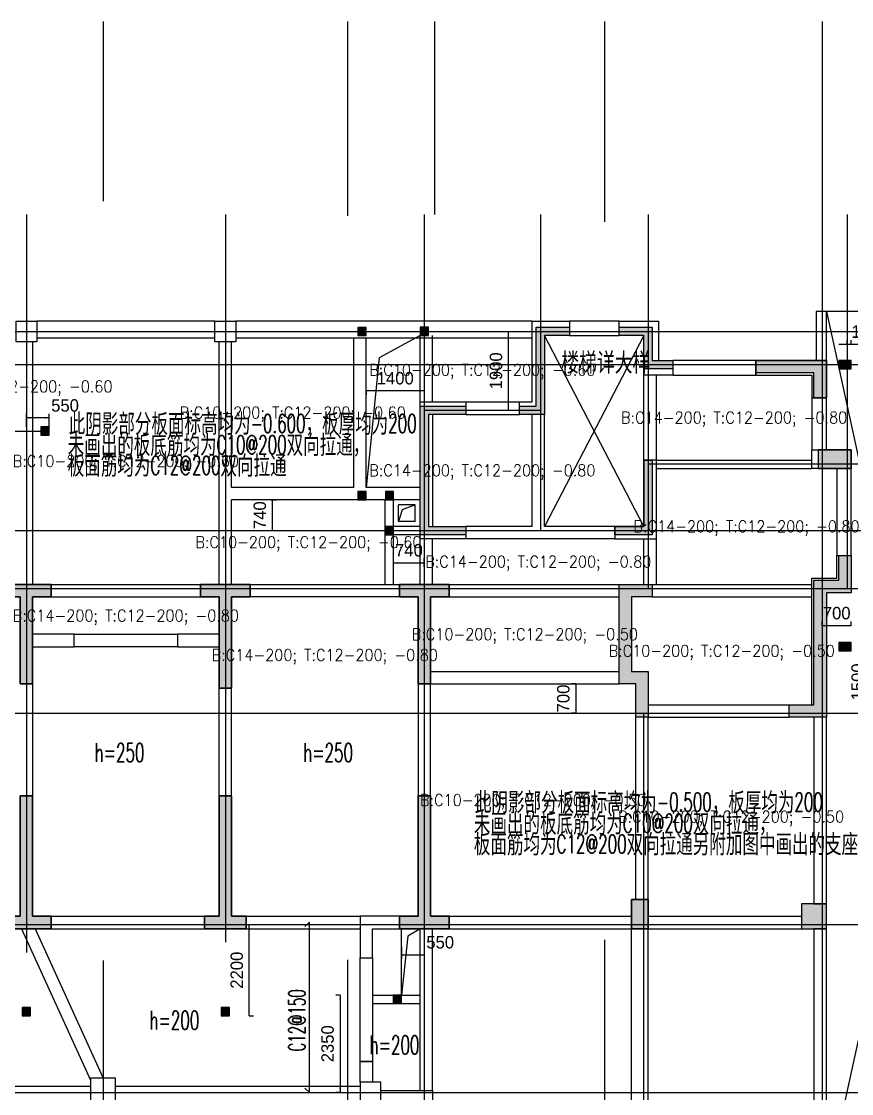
# Model space of a CAD drawing. Header units: millimetres. Extents: x 129427 to 386235, y 419441 to 703525.
# Drawn here: x 334877 to 354905, y 651970 to 677820 of the extents above; entities that cross this region are included whole.
import ezdxf
from ezdxf.enums import TextEntityAlignment as Align

# ---------------------------------------------------------------- set-up
doc = ezdxf.new("R2010")
doc.units = ezdxf.units.MM
doc.header["$LTSCALE"] = 100
for name, color, linetype in [('B-DIM', 1, 'Continuous'), ('B-dote', 253, 'Continuous'), ('B-TEXT', 7, 'Continuous'), ('B-开洞', 7, 'Continuous'), ('B-正筋文字', 7, 'Continuous'), ('B-正筋钢筋', 6, 'Continuous'), ('COLU', 7, 'Continuous'), ('colu-1层', 6, 'Continuous'), ('colu-主楼', 7, 'Continuous'), ('GZ', 7, 'Continuous'), ('h填实-1层', 254, 'Continuous'), ('h填实-GZ', 254, 'Continuous'), ('h斜线-1层', 7, 'Continuous'), ('h斜线-墙', 7, 'Continuous'), ('h斜线-柱', 7, 'Continuous'), ('Q-门框', 6, 'Continuous'), ('WALL', 3, 'Continuous'), ('wall-主楼', 2, 'Continuous'), ('梁', 4, 'Continuous'), ('梁虚线', 4, 'Continuous')]:
    doc.layers.add(name, color=color, linetype=linetype)
for name, color, linetype, lineweight in [('floor11', 4, 'Continuous', 0), ('floor12', 6, 'Continuous', 0), ('floor9', 2, 'Continuous', 0)]:
    doc.layers.add(name, color=color, linetype=linetype, lineweight=lineweight)
doc.layers.add('floor13', color=211, linetype='Continuous', lineweight=0, true_color=0xffaaff)
doc.styles.get("Standard").update_dxf_attribs({"font": 'standard'})
doc.styles.add('汉字', font='汉字')
doc.dimstyles.get("Standard").update_dxf_attribs({"dimtxt": 300, "dimasz": 100, "dimexe": 100, "dimexo": 250, "dimgap": 100, "dimtad": 0, "dimtoh": 1, "dimdec": 0, "dimdsep": 46, "dimcen": 0.09, "dimclrt": 7, "dimadec": 0, "dimazin": 0, "dimtfac": 1, "dimtdec": 4, "dimtofl": 0, "dimtmove": 0, "dimatfit": 3, "dimfxl": 4, "dimfxlon": 1, "dimtolj": 1, "dimtzin": 0, "dimarcsym": 0})

# ---------------------------------------------------------------- blocks, each defined once
blk = doc.blocks.new('*D813')
at = {"layer": 'B-DIM', "color": 0, "linetype": 'ByBlock', "lineweight": -2}
for p, q in [((343196, 668920), (343196, 668816)), ((344596, 668916), (343196, 668916)), ((344596, 668920), (344596, 668816))]:
    blk.add_line(p, q, dxfattribs=at)
for points in [[(343196, 668916), (343296, 668933), (343296, 668900)], [(344596, 668916), (344496, 668900), (344496, 668933)]]:
    blk.add_solid(points, dxfattribs=at)
at = {"layer": 'B-DIM', "color": 7, "linetype": 'Continuous', "lineweight": -2, "insert": (343896, 669216), "char_height": 300, "width": 695, "attachment_point": 5, "style": '汉字'}
blk.add_mtext('1400', dxfattribs=at)
blk = doc.blocks.new('*D430')
at = {"layer": 'B-DIM', "color": 0, "linetype": 'ByBlock', "lineweight": -2}
for p, q in [((340892, 666285), (341030, 666285)), ((340930, 666285), (340930, 665545)), ((340892, 665545), (341030, 665545))]:
    blk.add_line(p, q, dxfattribs=at)
for points in [[(340930, 666285), (340947, 666185), (340914, 666185)], [(340930, 665545), (340914, 665645), (340947, 665645)]]:
    blk.add_solid(points, dxfattribs=at)
at = {"layer": 'B-DIM', "color": 7, "linetype": 'Continuous', "lineweight": -2, "insert": (340630, 665915), "char_height": 300, "width": 571.67, "attachment_point": 5, "rotation": 90, "style": '汉字'}
blk.add_mtext('740', dxfattribs=at)
blk = doc.blocks.new('*D79')
at = {"layer": 'B-DIM', "color": 0, "linetype": 'ByBlock', "lineweight": -2}
for p, q in [((348255, 661845), (348151, 661845)), ((348251, 661845), (348251, 661145)), ((348255, 661145), (348151, 661145))]:
    blk.add_line(p, q, dxfattribs=at)
for points in [[(348251, 661845), (348267, 661745), (348234, 661745)], [(348251, 661145), (348234, 661245), (348267, 661245)]]:
    blk.add_solid(points, dxfattribs=at)
at = {"layer": 'B-DIM', "color": 7, "linetype": 'Continuous', "lineweight": -2, "insert": (347951, 661495), "char_height": 300, "width": 566.67, "attachment_point": 5, "rotation": 90, "style": '汉字'}
blk.add_mtext('700', dxfattribs=at)
blk = doc.blocks.new('*D669')
at = {"layer": 'B-DIM', "color": 0, "linetype": 'ByBlock', "lineweight": -2}
for p, q in [((346573, 670345), (346726, 670345)), ((346626, 668445), (346626, 670345)), ((346573, 668445), (346726, 668445))]:
    blk.add_line(p, q, dxfattribs=at)
for points in [[(346626, 670345), (346642, 670245), (346609, 670245)], [(346626, 668445), (346609, 668545), (346642, 668545)]]:
    blk.add_solid(points, dxfattribs=at)
at = {"layer": 'B-DIM', "color": 7, "linetype": 'Continuous', "lineweight": -2, "insert": (346326, 669395), "char_height": 300, "width": 685, "attachment_point": 5, "rotation": 90, "style": '汉字'}
blk.add_mtext('1900', dxfattribs=at)
blk = doc.blocks.new('*D395')
at = {"layer": 'B-DIM', "color": 0, "linetype": 'ByBlock', "lineweight": -2}
for p, q in [((344046, 655519), (344046, 655216)), ((344046, 655316), (344596, 655316)), ((344596, 655519), (344596, 655216))]:
    blk.add_line(p, q, dxfattribs=at)
for points in [[(344046, 655316), (344146, 655332), (344146, 655299)], [(344596, 655316), (344496, 655299), (344496, 655332)]]:
    blk.add_solid(points, dxfattribs=at)
at = {"layer": 'B-DIM', "color": 7, "linetype": 'Continuous', "lineweight": -2, "insert": (344980, 655616), "char_height": 300, "width": 566.67, "attachment_point": 5, "style": '汉字'}
blk.add_mtext('550', dxfattribs=at)
blk = doc.blocks.new('*D708')
at = {"layer": 'B-DIM', "color": 0, "linetype": 'ByBlock', "lineweight": -2}
for p, q in [((343856, 664671), (343856, 664869)), ((344596, 664671), (344596, 664869)), ((343856, 664769), (344596, 664769))]:
    blk.add_line(p, q, dxfattribs=at)
for points in [[(343856, 664769), (343956, 664786), (343956, 664753)], [(344596, 664769), (344496, 664753), (344496, 664786)]]:
    blk.add_solid(points, dxfattribs=at)
at = {"layer": 'B-DIM', "color": 7, "linetype": 'Continuous', "lineweight": -2, "insert": (344226, 665069), "char_height": 300, "width": 571.67, "attachment_point": 5, "style": '汉字'}
blk.add_mtext('740', dxfattribs=at)
blk = doc.blocks.new('*D260')
at = {"layer": 'B-DIM', "color": 0, "linetype": 'ByBlock', "lineweight": -2}
for p, q in [((342568, 654345), (342464, 654345)), ((342564, 654345), (342564, 651995)), ((342568, 651995), (342464, 651995))]:
    blk.add_line(p, q, dxfattribs=at)
for points in [[(342564, 654345), (342581, 654245), (342547, 654245)], [(342564, 651995), (342547, 652095), (342581, 652095)]]:
    blk.add_solid(points, dxfattribs=at)
at = {"layer": 'B-DIM', "color": 7, "linetype": 'Continuous', "lineweight": -2, "insert": (342264, 653170), "char_height": 300, "width": 780, "attachment_point": 5, "rotation": 90, "style": '汉字'}
blk.add_mtext('2350', dxfattribs=at)
blk = doc.blocks.new('*D807')
at = {"layer": 'GZ', "color": 0, "linetype": 'ByBlock', "lineweight": -2}
for p, q in [((355348, 662645), (355452, 662645)), ((355352, 662645), (355352, 661145)), ((355348, 661145), (355452, 661145))]:
    blk.add_line(p, q, dxfattribs=at)
for points in [[(355352, 662645), (355369, 662545), (355336, 662545)], [(355352, 661145), (355336, 661245), (355369, 661245)]]:
    blk.add_solid(points, dxfattribs=at)
at = {"layer": 'GZ', "color": 7, "linetype": 'Continuous', "lineweight": -2, "insert": (355052, 661895), "char_height": 300, "width": 690, "attachment_point": 5, "rotation": 90, "style": '汉字'}
blk.add_mtext('1500', dxfattribs=at)
blk = doc.blocks.new('*D433')
at = {"layer": 'GZ', "color": 0, "linetype": 'ByBlock', "lineweight": -2}
for p, q in [((354196, 663247), (354196, 663351)), ((354896, 663247), (354896, 663351)), ((354896, 663251), (354196, 663251))]:
    blk.add_line(p, q, dxfattribs=at)
for points in [[(354196, 663251), (354296, 663268), (354296, 663235)], [(354896, 663251), (354796, 663235), (354796, 663268)]]:
    blk.add_solid(points, dxfattribs=at)
at = {"layer": 'GZ', "color": 7, "linetype": 'Continuous', "lineweight": -2, "insert": (354546, 663551), "char_height": 300, "width": 566.67, "attachment_point": 5, "style": '汉字'}
blk.add_mtext('700', dxfattribs=at)
blk = doc.blocks.new('*D88')
at = {"layer": 'GZ', "color": 0, "linetype": 'ByBlock', "lineweight": -2}
for p, q in [((354596, 670039), (355096, 670039)), ((354796, 670035), (354796, 670139)), ((354896, 670035), (354896, 670139))]:
    blk.add_line(p, q, dxfattribs=at)
for points in [[(354796, 670039), (354696, 670022), (354696, 670055)], [(354896, 670039), (354996, 670055), (354996, 670022)]]:
    blk.add_solid(points, dxfattribs=at)
at = {"layer": 'GZ', "color": 7, "linetype": 'Continuous', "lineweight": -2, "insert": (355235, 670339), "char_height": 300, "width": 476.67, "attachment_point": 5, "style": '汉字'}
blk.add_mtext('100', dxfattribs=at)
blk = doc.blocks.new('*D551')
at = {"layer": 'GZ', "color": 0, "linetype": 'ByBlock', "lineweight": -2}
for p, q in [((334996, 668044), (334996, 668359)), ((335546, 668259), (334996, 668259)), ((335546, 668044), (335546, 668359))]:
    blk.add_line(p, q, dxfattribs=at)
for points in [[(334996, 668259), (335096, 668276), (335096, 668242)], [(335546, 668259), (335446, 668242), (335446, 668276)]]:
    blk.add_solid(points, dxfattribs=at)
at = {"layer": 'GZ', "color": 7, "linetype": 'Continuous', "lineweight": -2, "insert": (335930, 668559), "char_height": 300, "width": 566.67, "attachment_point": 5, "style": '汉字'}
blk.add_mtext('550', dxfattribs=at)
blk = doc.blocks.new('*D531')
at = {"layer": 'GZ', "color": 0, "linetype": 'ByBlock', "lineweight": -2}
for p, q in [((334560, 656045), (334456, 656045)), ((334556, 653845), (334556, 656045)), ((334560, 653845), (334456, 653845))]:
    blk.add_line(p, q, dxfattribs=at)
for points in [[(334556, 656045), (334572, 655945), (334539, 655945)], [(334556, 653845), (334539, 653945), (334572, 653945)]]:
    blk.add_solid(points, dxfattribs=at)
at = {"layer": 'GZ', "color": 7, "linetype": 'Continuous', "lineweight": -2, "insert": (334256, 654945), "char_height": 300, "width": 780, "attachment_point": 5, "rotation": 90, "style": '汉字'}
blk.add_mtext('2200', dxfattribs=at)
blk = doc.blocks.new('*D178')
at = {"layer": 'GZ', "color": 0, "linetype": 'ByBlock', "lineweight": -2}
for p, q in [((340370, 656045), (340474, 656045)), ((340374, 653844), (340374, 656045)), ((340370, 653844), (340474, 653844))]:
    blk.add_line(p, q, dxfattribs=at)
for points in [[(340374, 656045), (340390, 655945), (340357, 655945)], [(340374, 653844), (340357, 653944), (340390, 653944)]]:
    blk.add_solid(points, dxfattribs=at)
at = {"layer": 'GZ', "color": 7, "linetype": 'Continuous', "lineweight": -2, "insert": (340074, 654944), "char_height": 300, "width": 780, "attachment_point": 5, "rotation": 90, "style": '汉字'}
blk.add_mtext('2200', dxfattribs=at)

msp = doc.modelspace()

# ---------------------------------------------------------------- hatches: boundary and pattern name
at = {"layer": 'h填实-1层'}
for points in [[(347496.5, 670244.7), (347496.5, 668344.7), (346896.5, 668344.7), (346896.5, 668544.7), (347296.5, 668544.7), (347296.5, 670444.7), (348096.5, 670444.7), (348096.5, 670244.7)], [(350096.5, 669644.7), (350596.5, 669644.7), (350596.5, 669444.7), (349896.5, 669444.7), (349896.5, 670244.7), (349296.5, 670244.7), (349296.5, 670444.7), (350096.5, 670444.7)], [(353996.5, 668744.7), (353996.5, 669344.7), (352596.5, 669344.7), (352596.5, 669644.7), (354296.5, 669644.7), (354296.5, 668744.7)], [(344696.5, 665644.7), (345596.5, 665644.7), (345596.5, 665444.7), (344496.5, 665444.7), (344496.5, 668544.7), (345596.5, 668544.7), (345596.5, 668344.7), (344696.5, 668344.7)], [(354896.5, 667494.7), (354096.5, 667494.7), (354096.5, 667044.7), (354896.5, 667044.7)], [(349196.5, 665444.7), (349196.5, 665644.7), (349896.5, 665644.7), (349896.5, 667244.7), (350096.5, 667244.7), (350096.5, 665444.7)], [(354296.5, 664044.7), (354296.5, 661044.7), (353396.5, 661044.7), (353396.5, 661344.7), (353996.5, 661344.7), (353996.5, 664344.7), (354596.5, 664344.7), (354596.5, 664944.7), (354896.5, 664944.7), (354896.5, 664044.7)], [(335596.5, 664244.7), (335596.5, 663944.7), (335146.5, 663944.7), (335146.5, 661844.7), (334846.5, 661844.7), (334846.5, 663944.7), (334396.5, 663944.7), (334396.5, 664244.7), (335146.5, 664244.7)], [(340396.5, 663944.7), (339946.5, 663944.7), (339946.5, 661744.7), (339646.5, 661744.7), (339646.5, 663944.7), (339196.5, 663944.7), (339196.5, 664244.7), (339946.5, 664244.7), (340396.5, 664244.7)], [(345196.5, 664244.7), (345196.5, 663944.7), (344746.5, 663944.7), (344746.5, 661844.7), (344446.5, 661844.7), (344446.5, 663944.7), (343996.5, 663944.7), (343996.5, 664244.7), (344746.5, 664244.7)], [(349996.5, 662144.7), (349996.5, 661044.7), (349696.5, 661044.7), (349696.5, 661844.7), (349296.5, 661844.7), (349296.5, 664244.7), (350096.5, 664244.7), (350096.5, 663944.7), (349596.5, 663944.7), (349596.5, 662144.7)], [(335596.5, 655944.7), (334396.5, 655944.7), (334396.5, 656244.7), (334846.5, 656244.7), (334846.5, 659144.7), (335146.5, 659144.7), (335146.5, 656244.7), (335596.5, 656244.7)], [(340296.5, 655944.7), (339646.5, 655944.7), (339296.5, 655944.7), (339296.5, 656244.7), (339646.5, 656244.7), (339646.5, 659144.7), (339946.5, 659144.7), (339946.5, 656244.7), (340296.5, 656244.7)], [(345196.5, 655944.7), (343996.5, 655944.7), (343996.5, 656244.7), (344446.5, 656244.7), (344446.5, 659144.7), (344746.5, 659144.7), (344746.5, 656244.7), (345196.5, 656244.7)], [(349996.5, 656644.7), (349596.5, 656644.7), (349596.5, 655944.7), (349996.5, 655944.7)], [(354296.5, 656544.7), (353696.5, 656544.7), (353696.5, 655944.7), (354296.5, 655944.7)]]:
    msp.add_hatch(color=256, dxfattribs=at).paths.add_polyline_path(points, flags=0)
at = {"layer": 'h填实-GZ'}
for points in [[(343196.5, 670444.3), (342996.5, 670444.3), (342996.5, 670244.3), (343196.5, 670244.3)], [(344699.7, 670444.7), (344499.7, 670444.7), (344499.7, 670244.7), (344699.7, 670244.7)], [(354596.5, 669644.7), (354596.5, 669444.7), (354896.5, 669444.7), (354896.5, 669644.7)], [(335546.3, 668044), (335346.3, 668044), (335346.3, 667844), (335546.3, 667844)], [(343196.5, 666484.5), (342996.5, 666484.5), (342996.5, 666284.5), (343196.5, 666284.5)], [(343856.6, 666484.6), (343656.6, 666484.6), (343656.6, 666284.6), (343856.6, 666284.6)], [(343856.5, 665644.7), (343656.5, 665644.7), (343656.5, 665444.7), (343856.5, 665444.7)], [(354596.5, 662844.7), (354596.5, 662644.7), (354896.5, 662644.7), (354896.5, 662844.7)], [(344046.5, 654144.4), (344046.5, 654344.4), (343846.5, 654344.4), (343846.5, 654144.4)], [(334896.5, 653844.7), (335096.5, 653844.7), (335096.5, 654044.7), (334896.5, 654044.7)], [(339696.5, 654044.7), (339696.5, 653844.7), (339896.5, 653844.7), (339896.5, 654044.7)]]:
    msp.add_hatch(color=256, dxfattribs=at).paths.add_polyline_path(points, flags=0)
at = {"layer": 'h斜线-1层'}
h = msp.add_hatch(dxfattribs=at)
h.set_pattern_fill('ANSI31', color=256, scale=40, style=0)
h.set_pattern_definition([])
h.paths.add_polyline_path([(348096.5, 670594.7), (347196.5, 670594.7), (347196.5, 668644.7), (346896.5, 668644.7), (346896.5, 668544.7), (347296.5, 668544.7), (347296.5, 670444.7), (348096.5, 670444.7)], flags=0)
h = msp.add_hatch(dxfattribs=at)
h.set_pattern_fill('ANSI31', color=256, scale=40, style=0)
h.set_pattern_definition([])
h.paths.add_polyline_path([(350246.5, 670594.7), (349296.5, 670594.7), (349296.5, 670444.7), (350096.5, 670444.7), (350096.5, 669644.7), (350246.5, 669644.7)], flags=0)
h.paths.add_polyline_path([(350596.5, 669444.7), (349896.5, 669444.7), (349896.5, 669294.7), (350596.5, 669294.7)], flags=0)
h = msp.add_hatch(dxfattribs=at)
h.set_pattern_fill('ANSI31', color=256, scale=40, style=0)
h.set_pattern_definition([])
h.paths.add_polyline_path([(353996.5, 669344.7), (352596.5, 669344.7), (352596.5, 669294.7), (353946.5, 669294.7), (353946.5, 668744.7), (353996.5, 668744.7)], flags=0)
h = msp.add_hatch(dxfattribs=at)
h.set_pattern_fill('ANSI31', color=256, scale=40, style=0)
h.set_pattern_definition([])
h.paths.add_polyline_path([(345596.5, 668644.7), (344496.5, 668644.7), (344496.5, 668544.7), (345596.5, 668544.7)], flags=0)
h.paths.add_polyline_path([(344796.5, 668344.7), (344696.5, 668344.7), (344696.5, 665644.7), (344796.5, 665644.7)], flags=0)
h.paths.add_polyline_path([(345596.5, 665444.7), (344496.5, 665444.7), (344496.5, 665344.7), (345596.5, 665344.7)], flags=0)
h = msp.add_hatch(dxfattribs=at)
h.set_pattern_fill('ANSI31', color=256, scale=40, style=0)
h.set_pattern_definition([])
h.paths.add_polyline_path([(353946.5, 667144.7), (353946.5, 667044.7), (354096.5, 667044.7), (354096.5, 667144.7)], flags=0)
h.paths.add_polyline_path([(354096.5, 667494.7), (353946.5, 667494.7), (353946.5, 667144.7), (354096.5, 667144.7)], flags=0)
h = msp.add_hatch(dxfattribs=at)
h.set_pattern_fill('ANSI31', color=256, scale=40, style=0)
h.set_pattern_definition([])
h.paths.add_polyline_path([(350196.5, 667244.7), (350096.5, 667244.7), (350096.5, 665444.7), (349196.5, 665444.7), (349196.5, 665344.7), (350196.5, 665344.7)], flags=0)
h = msp.add_hatch(dxfattribs=at)
h.set_pattern_fill('ANSI31', color=256, scale=40, style=0)
h.set_pattern_definition([])
h.paths.add_polyline_path([(354596.5, 664944.7), (354546.5, 664944.7), (354546.5, 664394.7), (353946.5, 664394.7), (353946.5, 661344.7), (353996.5, 661344.7), (353996.5, 664344.7), (354596.5, 664344.7)], flags=0)
at = {"layer": 'h斜线-墙'}
h = msp.add_hatch(dxfattribs=at)
h.set_pattern_fill('ANSI31', color=256, scale=40, style=0)
h.set_pattern_definition([])
h.paths.add_polyline_path([(354296.5, 670344.7), (354196.5, 670344.7), (354196.5, 669644.7), (354296.5, 669644.7)], flags=0)
h.paths.add_polyline_path([(354196.5, 670344.7), (354046.5, 670344.7), (354046.5, 669644.7), (354196.5, 669644.7)], flags=0)
h.paths.add_polyline_path([(354196.5, 670827.7), (354046.5, 670827.7), (354046.5, 670344.7), (354196.5, 670344.7)], flags=0)
h.paths.add_polyline_path([(354196.5, 670344.7), (354296.5, 670344.7), (354296.5, 670827.7), (354196.5, 670827.7)], flags=0)
h = msp.add_hatch(dxfattribs=at)
h.set_pattern_fill('ANSI31', color=256, scale=40, style=0)
h.set_pattern_definition([])
h.paths.add_polyline_path([(339546.5, 670594.7), (335246.5, 670594.7), (335246.5, 670194.7), (339546.5, 670194.7)], flags=0)
h = msp.add_hatch(dxfattribs=at)
h.set_pattern_fill('ANSI31', color=256, scale=40, style=0)
h.set_pattern_definition([])
h.paths.add_polyline_path([(347196.5, 670594.7), (340046.5, 670594.7), (340046.5, 670194.7), (347196.5, 670194.7)], flags=0)
h = msp.add_hatch(dxfattribs=at)
h.set_pattern_fill('ANSI31', color=256, scale=40, style=0)
h.set_pattern_definition([])
h.paths.add_polyline_path([(349296.5, 670594.7), (348096.5, 670594.7), (348096.5, 670244.7), (349296.5, 670244.7)], flags=0)
h = msp.add_hatch(dxfattribs=at)
h.set_pattern_fill('ANSI31', color=256, scale=40, style=0)
h.set_pattern_definition([])
h.paths.add_polyline_path([(352596.5, 669644.7), (350596.5, 669644.7), (350596.5, 669294.7), (352596.5, 669294.7)], flags=0)
h = msp.add_hatch(dxfattribs=at)
h.set_pattern_fill('ANSI31', color=256, scale=40, style=0)
h.set_pattern_definition([])
h.paths.add_polyline_path([(354296.5, 668744.7), (353946.5, 668744.7), (353946.5, 667494.7), (354296.5, 667494.7)], flags=0)
h = msp.add_hatch(dxfattribs=at)
h.set_pattern_fill('ANSI31', color=256, scale=40, style=0)
h.set_pattern_definition([])
h.paths.add_polyline_path([(354896.5, 667044.7), (354546.5, 667044.7), (354546.5, 664944.7), (354896.5, 664944.7)], flags=0)
h = msp.add_hatch(dxfattribs=at)
h.set_pattern_fill('ANSI31', color=256, scale=40, style=0)
h.set_pattern_definition([])
h.paths.add_polyline_path([(340396.5, 664244.7), (343996.5, 664244.7), (343996.5, 663944.7), (340396.5, 663944.7)], flags=0)
h = msp.add_hatch(dxfattribs=at)
h.set_pattern_fill('ANSI31', color=256, scale=40, style=0)
h.set_pattern_definition([])
h.paths.add_polyline_path([(335146.5, 662744.7), (336146.5, 662744.7), (336146.5, 663044.7), (335146.5, 663044.7)], flags=0)
h = msp.add_hatch(dxfattribs=at)
h.set_pattern_fill('ANSI31', color=256, scale=40, style=0)
h.set_pattern_definition([])
h.paths.add_polyline_path([(336146.5, 663044.7), (338646.5, 663044.7), (338646.5, 662744.7), (336146.5, 662744.7)], flags=0)
h = msp.add_hatch(dxfattribs=at)
h.set_pattern_fill('ANSI31', color=256, scale=40, style=0)
h.set_pattern_definition([])
h.paths.add_polyline_path([(338646.5, 662744.7), (339646.5, 662744.7), (339646.5, 663044.7), (338646.5, 663044.7)], flags=0)
h = msp.add_hatch(dxfattribs=at)
h.set_pattern_fill('ANSI31', color=256, scale=40, style=0)
h.set_pattern_definition([])
h.paths.add_polyline_path([(344746.5, 661844.7), (344446.5, 661844.7), (344446.5, 659144.7), (344746.5, 659144.7)], flags=0)
h = msp.add_hatch(dxfattribs=at)
h.set_pattern_fill('ANSI31', color=256, scale=40, style=0)
h.set_pattern_definition([])
h.paths.add_polyline_path([(354296.5, 661044.7), (353996.5, 661044.7), (353996.5, 656544.7), (354296.5, 656544.7)], flags=0)
h = msp.add_hatch(dxfattribs=at)
h.set_pattern_fill('ANSI31', color=256, scale=40, style=0)
h.set_pattern_definition([])
h.paths.add_polyline_path([(343046.5, 655244.7), (343346.5, 655244.7), (343346.5, 655944.7), (343996.5, 655944.7), (343996.5, 656244.7), (343046.5, 656244.7)], flags=0)
h = msp.add_hatch(dxfattribs=at)
h.set_pattern_fill('ANSI31', color=256, scale=40, style=0)
h.set_pattern_definition([])
h.paths.add_polyline_path([(354296.5, 655944.7), (353996.5, 655944.7), (353996.5, 649944.7), (354296.5, 649944.7)], flags=0)
h = msp.add_hatch(dxfattribs=at)
h.set_pattern_fill('ANSI31', color=256, scale=40, style=0)
h.set_pattern_definition([])
h.paths.add_polyline_path([(343046.5, 655244.7), (343346.5, 655244.7), (343346.5, 652744.7), (343046.5, 652744.7)], flags=0)
h = msp.add_hatch(dxfattribs=at)
h.set_pattern_fill('ANSI31', color=256, scale=40, style=0)
h.set_pattern_definition([])
h.paths.add_polyline_path([(343346.5, 652244.7), (343046.5, 652244.7), (343046.5, 652744.7), (343346.5, 652744.7)], flags=0)
h = msp.add_hatch(dxfattribs=at)
h.set_pattern_fill('ANSI31', color=256, scale=40, style=0)
h.set_pattern_definition([])
h.paths.add_polyline_path([(343546.5, 652044.7), (344796.5, 652044.7), (344796.5, 649944.7), (344496.5, 649944.7), (344496.5, 651744.7), (343546.5, 651744.7)], flags=0)
at = {"layer": 'h斜线-柱'}
h = msp.add_hatch(dxfattribs=at)
h.set_pattern_fill('ANSI31', color=256, scale=40, style=0)
h.set_pattern_definition([])
h.paths.add_polyline_path([(335246.5, 670094.7), (334746.5, 670094.7), (334746.5, 670594.7), (335246.5, 670594.7)], flags=0)
h = msp.add_hatch(dxfattribs=at)
h.set_pattern_fill('ANSI31', color=256, scale=40, style=0)
h.set_pattern_definition([])
h.paths.add_polyline_path([(340046.5, 670094.7), (339546.5, 670094.7), (339546.5, 670594.7), (340046.5, 670594.7)], flags=0)
h = msp.add_hatch(dxfattribs=at)
h.set_pattern_fill('ANSI31', color=256, scale=40, style=0)
h.set_pattern_definition([])
h.paths.add_polyline_path([(336546.5, 651744.7), (337146.5, 651744.7), (337146.5, 652344.7), (336546.5, 652344.7)], flags=0)
h = msp.add_hatch(dxfattribs=at)
h.set_pattern_fill('ANSI31', color=256, scale=40, style=0)
h.set_pattern_definition([])
h.paths.add_polyline_path([(343046.5, 651744.7), (343546.5, 651744.7), (343546.5, 652244.7), (343046.5, 652244.7)], flags=0)

# ---------------------------------------------------------------- linework, layer by layer
at = {"layer": 'B-dote'}
for p, q in [((336846.5, 677819.9), (336846.5, 673486.2)), ((342746.5, 677819.9), (342746.5, 673133.4)), ((344846.5, 677819.9), (344846.5, 673167.5)), ((348946.5, 677819.9), (348946.5, 672984.8)), ((354196.5, 677819.9), (354196.5, 634994.7)), ((334996.5, 673167.5), (334996.5, 655373.3)), ((339796.5, 673167.5), (339796.5, 655623.3)), ((344596.5, 673167.5), (344596.5, 649444.7)), ((347396.5, 673167.5), (347396.5, 665544.7)), ((349996.5, 673167.5), (349996.5, 664144.7)), ((354796.5, 673167.5), (354796.5, 664144.7)), ((310396.5, 670344.7), (366898.7, 670344.7)), ((292196.5, 669544.7), (366898.7, 669544.7)), ((344596.5, 668444.7), (347396.5, 668444.7)), ((325396.5, 667944.7), (335346.3, 667944.7)), ((366607.1, 667144.7), (349996.5, 667144.7)), ((301173.2, 665544.7), (366857.1, 665544.7)), ((301173.2, 664144.7), (366857.1, 664144.7)), ((304146.5, 661144.7), (366857.1, 661144.7)), ((349896.5, 649444.7), (349896.5, 661144.7)), ((309196.5, 656044.7), (366857.1, 656044.7)), ((348946.5, 655679.6), (348946.5, 634994.7)), ((336846.5, 655178.6), (336846.5, 606494.7)), ((342746.5, 655196.4), (342746.5, 618194.7)), ((190805.6, 651994.7), (366607.1, 651994.7))]:
    msp.add_line(p, q, dxfattribs=at)
at = {"layer": 'B-开洞'}
for p, q in [((358896.5, 670827.7), (354296.5, 670827.7)), ((358896.5, 670827.7), (354296.5, 649744.7)), ((354296.5, 670827.7), (358896.5, 649744.7)), ((349896.5, 670244.7), (347496.5, 665644.7)), ((349896.5, 665644.7), (347496.5, 670244.7)), ((344376.5, 666164.7), (344060.1, 666040.7)), ((344060.1, 666040.7), (343976.5, 665764.7))]:
    msp.add_line(p, q, dxfattribs=at)
for points in [[(344496.5, 670244.7), (343503.8, 669710.5), (343196.5, 666584.7)], [(344496.5, 655944.7), (344199.2, 655768.3), (344046.5, 654344.7)]]:
    msp.add_lwpolyline(points, dxfattribs=at)
at = {"layer": 'B-正筋钢筋'}
msp.add_lwpolyline([(341717.2, 652100.8), (341823.2, 651994.7), (341823.2, 656100), (341717.1, 655993.9)], dxfattribs=at)
at = {"layer": 'COLU'}
for points in [[(335246.5, 670094.7), (334746.5, 670094.7), (334746.5, 670594.7), (335246.5, 670594.7)], [(340046.5, 670094.7), (339546.5, 670094.7), (339546.5, 670594.7), (340046.5, 670594.7)], [(336546.5, 651744.7), (337146.5, 651744.7), (337146.5, 652344.7), (336546.5, 652344.7)], [(343046.5, 651744.7), (343546.5, 651744.7), (343546.5, 652244.7), (343046.5, 652244.7)]]:
    msp.add_lwpolyline(points, close=True, dxfattribs=at)
at = {"layer": 'colu-1层'}
for points in [[(347496.5, 670244.7), (347496.5, 668344.7), (346896.5, 668344.7), (346896.5, 668544.7), (347296.5, 668544.7), (347296.5, 670444.7), (348096.5, 670444.7), (348096.5, 670244.7)], [(350096.5, 669644.7), (350596.5, 669644.7), (350596.5, 669444.7), (349896.5, 669444.7), (349896.5, 670244.7), (349296.5, 670244.7), (349296.5, 670444.7), (350096.5, 670444.7)], [(353996.5, 668744.7), (353996.5, 669344.7), (352596.5, 669344.7), (352596.5, 669644.7), (354296.5, 669644.7), (354296.5, 668744.7)], [(344696.5, 665644.7), (345596.5, 665644.7), (345596.5, 665444.7), (344496.5, 665444.7), (344496.5, 668544.7), (345596.5, 668544.7), (345596.5, 668344.7), (344696.5, 668344.7)], [(354896.5, 667494.7), (354096.5, 667494.7), (354096.5, 667044.7), (354896.5, 667044.7)], [(349196.5, 665444.7), (349196.5, 665644.7), (349896.5, 665644.7), (349896.5, 667244.7), (350096.5, 667244.7), (350096.5, 665444.7)], [(354296.5, 664044.7), (354296.5, 661044.7), (353396.5, 661044.7), (353396.5, 661344.7), (353996.5, 661344.7), (353996.5, 664344.7), (354596.5, 664344.7), (354596.5, 664944.7), (354896.5, 664944.7), (354896.5, 664044.7)], [(335596.5, 664244.7), (335596.5, 663944.7), (335146.5, 663944.7), (335146.5, 661844.7), (334846.5, 661844.7), (334846.5, 663944.7), (334396.5, 663944.7), (334396.5, 664244.7), (335146.5, 664244.7)], [(340396.5, 663944.7), (339946.5, 663944.7), (339946.5, 661744.7), (339646.5, 661744.7), (339646.5, 663944.7), (339196.5, 663944.7), (339196.5, 664244.7), (339946.5, 664244.7), (340396.5, 664244.7)], [(345196.5, 664244.7), (345196.5, 663944.7), (344746.5, 663944.7), (344746.5, 661844.7), (344446.5, 661844.7), (344446.5, 663944.7), (343996.5, 663944.7), (343996.5, 664244.7), (344746.5, 664244.7)], [(349996.5, 662144.7), (349996.5, 661044.7), (349696.5, 661044.7), (349696.5, 661844.7), (349296.5, 661844.7), (349296.5, 664244.7), (350096.5, 664244.7), (350096.5, 663944.7), (349596.5, 663944.7), (349596.5, 662144.7)], [(335596.5, 655944.7), (334396.5, 655944.7), (334396.5, 656244.7), (334846.5, 656244.7), (334846.5, 659144.7), (335146.5, 659144.7), (335146.5, 656244.7), (335596.5, 656244.7)], [(340296.5, 655944.7), (339646.5, 655944.7), (339296.5, 655944.7), (339296.5, 656244.7), (339646.5, 656244.7), (339646.5, 659144.7), (339946.5, 659144.7), (339946.5, 656244.7), (340296.5, 656244.7)], [(345196.5, 655944.7), (343996.5, 655944.7), (343996.5, 656244.7), (344446.5, 656244.7), (344446.5, 659144.7), (344746.5, 659144.7), (344746.5, 656244.7), (345196.5, 656244.7)], [(349996.5, 656644.7), (349596.5, 656644.7), (349596.5, 655944.7), (349996.5, 655944.7)], [(354296.5, 656544.7), (353696.5, 656544.7), (353696.5, 655944.7), (354296.5, 655944.7)]]:
    msp.add_lwpolyline(points, close=True, dxfattribs=at)
at = {"layer": 'colu-主楼'}
for points in [[(353946.5, 667044.7), (353946.5, 667494.7), (354896.5, 667494.7), (354896.5, 667044.7)], [(349596.5, 655944.7), (349596.5, 656644.7), (349996.5, 656644.7), (349996.5, 655944.7)], [(354296.5, 655944.7), (354296.5, 656544.7), (353696.5, 656544.7), (353696.5, 655944.7)]]:
    msp.add_lwpolyline(points, close=True, dxfattribs=at)
at = {"layer": 'floor11'}
for p, q in [((335246.5, 670094.7), (335146.5, 670094.7)), ((335146.5, 670094.7), (335146.5, 664244.7)), ((339546.5, 670194.7), (335246.5, 670194.7)), ((335246.5, 670194.7), (335246.5, 670094.7)), ((339546.5, 670094.7), (339546.5, 670194.7)), ((339646.5, 670094.7), (339546.5, 670094.7)), ((339646.5, 664244.7), (339646.5, 670094.7)), ((340046.5, 670094.7), (339946.5, 670094.7)), ((339946.5, 670094.7), (339946.5, 666584.7)), ((342896.5, 670194.7), (340046.5, 670194.7)), ((340046.5, 670194.7), (340046.5, 670094.7)), ((342896.5, 666584.7), (342896.5, 670194.7)), ((344796.5, 670194.7), (344796.5, 668644.7)), ((347196.5, 670194.7), (344796.5, 670194.7)), ((347196.5, 668644.7), (347196.5, 670194.7)), ((344796.5, 668644.7), (345596.5, 668644.7)), ((345596.5, 668644.7), (345596.5, 668644.7)), ((345596.5, 668644.7), (346896.5, 668644.7)), ((346896.5, 668644.7), (346896.5, 668644.7)), ((346896.5, 668644.7), (347196.5, 668644.7)), ((339946.5, 666584.7), (342896.5, 666584.7)), ((339946.5, 666284.7), (339946.5, 664244.7)), ((343656.5, 666284.7), (339946.5, 666284.7)), ((343656.5, 664244.7), (343656.5, 666284.7)), ((335146.5, 664244.7), (335596.5, 664244.7)), ((335596.5, 664244.7), (335596.5, 664244.7)), ((335596.5, 664244.7), (339196.5, 664244.7)), ((339196.5, 664244.7), (339196.5, 664244.7)), ((339196.5, 664244.7), (339646.5, 664244.7)), ((339946.5, 664244.7), (340396.5, 664244.7)), ((340396.5, 664244.7), (343656.5, 664244.7))]:
    msp.add_line(p, q, dxfattribs=at)
at = {"layer": 'floor12'}
for p, q in [((345196.5, 663944.7), (344746.5, 663944.7)), ((344746.5, 663944.7), (344746.5, 662144.7)), ((349296.5, 663944.7), (345196.5, 663944.7)), ((345196.5, 663944.7), (345196.5, 663944.7)), ((349296.5, 662144.7), (349296.5, 663944.7)), ((350096.5, 663944.7), (349596.5, 663944.7)), ((349596.5, 663944.7), (349596.5, 662144.7)), ((353946.5, 663944.7), (350096.5, 663944.7)), ((350096.5, 663944.7), (350096.5, 663944.7)), ((353946.5, 661344.7), (353946.5, 663944.7)), ((344746.5, 662144.7), (349296.5, 662144.7)), ((349596.5, 662144.7), (349996.5, 662144.7)), ((349996.5, 662144.7), (349996.5, 661344.7)), ((349296.5, 661844.7), (344746.5, 661844.7)), ((344746.5, 661844.7), (344746.5, 659144.7)), ((349696.5, 661844.7), (349296.5, 661844.7)), ((349296.5, 661844.7), (349296.5, 661844.7)), ((349696.5, 661044.7), (349696.5, 661844.7)), ((349996.5, 661344.7), (353396.5, 661344.7)), ((353396.5, 661344.7), (353396.5, 661344.7)), ((353396.5, 661344.7), (353946.5, 661344.7)), ((349696.5, 656644.7), (349696.5, 661044.7)), ((349696.5, 661044.7), (349696.5, 661044.7)), ((353396.5, 661044.7), (349996.5, 661044.7)), ((349996.5, 661044.7), (349996.5, 656644.7)), ((353996.5, 661044.7), (353396.5, 661044.7)), ((353396.5, 661044.7), (353396.5, 661044.7)), ((353996.5, 656544.7), (353996.5, 661044.7)), ((344746.5, 659144.7), (344746.5, 656244.7)), ((349596.5, 656244.7), (349596.5, 656644.7)), ((349596.5, 656644.7), (349696.5, 656644.7)), ((349996.5, 656644.7), (349996.5, 656644.7)), ((349996.5, 656644.7), (349996.5, 656244.7)), ((353696.5, 656244.7), (353696.5, 656544.7)), ((353696.5, 656544.7), (353996.5, 656544.7)), ((344746.5, 656244.7), (345346.5, 656244.7)), ((345346.5, 656244.7), (345346.5, 656244.7)), ((345346.5, 656244.7), (349596.5, 656244.7)), ((349996.5, 656244.7), (353696.5, 656244.7))]:
    msp.add_line(p, q, dxfattribs=at)
at = {"layer": 'floor13'}
for p, q in [((336546.5, 652290.4), (334877.3, 655944.7)), ((335746.5, 655944.7), (335207.1, 655944.7)), ((335207.1, 655944.7), (336851.5, 652344.7)), ((339296.5, 655944.7), (335746.5, 655944.7)), ((335746.5, 655944.7), (335746.5, 655944.7)), ((340296.5, 655944.7), (339296.5, 655944.7)), ((339296.5, 655944.7), (339296.5, 655944.7)), ((343046.5, 655944.7), (340296.5, 655944.7)), ((340296.5, 655944.7), (340296.5, 655944.7)), ((343046.5, 655244.7), (343046.5, 655944.7)), ((343046.5, 652744.7), (343046.5, 655244.7)), ((344496.5, 654144.7), (343346.5, 654144.7)), ((343346.5, 654144.7), (343346.5, 652744.7)), ((344496.5, 652044.7), (344496.5, 654144.7)), ((343046.5, 652244.7), (343046.5, 652744.7)), ((343346.5, 652744.7), (343346.5, 652244.7)), ((336546.5, 652144.7), (336546.5, 652290.4)), ((336851.5, 652344.7), (337146.5, 652344.7)), ((337146.5, 652344.7), (337146.5, 652144.7)), ((343046.5, 652144.7), (343046.5, 652244.7)), ((343346.5, 652244.7), (343546.5, 652244.7)), ((343546.5, 652244.7), (343546.5, 652044.7)), ((329146.5, 652144.7), (336546.5, 652144.7)), ((337146.5, 652144.7), (343046.5, 652144.7)), ((343546.5, 652044.7), (344496.5, 652044.7))]:
    msp.add_line(p, q, dxfattribs=at)
at = {"layer": 'floor9'}
for p, q in [((350596.5, 669294.7), (350196.5, 669294.7)), ((350196.5, 669294.7), (350196.5, 667244.7)), ((352596.5, 669294.7), (350596.5, 669294.7)), ((353946.5, 669294.7), (352596.5, 669294.7)), ((353946.5, 668744.7), (353946.5, 669294.7)), ((353946.5, 667494.7), (353946.5, 668744.7)), ((345596.5, 668344.7), (344796.5, 668344.7)), ((344796.5, 668344.7), (344796.5, 665644.7)), ((346896.5, 668344.7), (345596.5, 668344.7)), ((345596.5, 668344.7), (345596.5, 668344.7)), ((347196.5, 668344.7), (346896.5, 668344.7)), ((346896.5, 668344.7), (346896.5, 668344.7)), ((347196.5, 665644.7), (347196.5, 668344.7)), ((353946.5, 667244.7), (353946.5, 667494.7)), ((350196.5, 667244.7), (350196.5, 667244.7)), ((350196.5, 667244.7), (350196.5, 667244.7)), ((350196.5, 667244.7), (353946.5, 667244.7)), ((353945.5, 667044.7), (350196.5, 667044.7)), ((350196.5, 667044.7), (350196.5, 665344.7)), ((353946.5, 667044.7), (353945.5, 667044.7)), ((354546.5, 667044.7), (353946.5, 667044.7)), ((354546.5, 664944.7), (354546.5, 667044.7)), ((344796.5, 665644.7), (345596.5, 665644.7)), ((345596.5, 665644.7), (345596.5, 665644.7)), ((345596.5, 665644.7), (347196.5, 665644.7)), ((345596.5, 665344.7), (344796.5, 665344.7)), ((344796.5, 665344.7), (344796.5, 664244.7)), ((349196.5, 665344.7), (345596.5, 665344.7)), ((345596.5, 665344.7), (345596.5, 665344.7)), ((349896.5, 665344.7), (349196.5, 665344.7)), ((349196.5, 665344.7), (349196.5, 665344.7)), ((349896.5, 664244.7), (349896.5, 665344.7)), ((350196.5, 665344.7), (350196.5, 665344.7)), ((350196.5, 665344.7), (350196.5, 664244.7)), ((354546.5, 664394.7), (354546.5, 664944.7)), ((353946.5, 664244.7), (353946.5, 664394.7)), ((353946.5, 664394.7), (354546.5, 664394.7)), ((344796.5, 664244.7), (345196.5, 664244.7)), ((345196.5, 664244.7), (345196.5, 664244.7)), ((345196.5, 664244.7), (349296.5, 664244.7)), ((349296.5, 664244.7), (349296.5, 664244.7)), ((349296.5, 664244.7), (349896.5, 664244.7)), ((350196.5, 664244.7), (353946.5, 664244.7)), ((335596.5, 663944.7), (335146.5, 663944.7)), ((335146.5, 663944.7), (335146.5, 663044.7)), ((339196.5, 663944.7), (335596.5, 663944.7)), ((335596.5, 663944.7), (335596.5, 663944.7)), ((339646.5, 663944.7), (339196.5, 663944.7)), ((339196.5, 663944.7), (339196.5, 663944.7)), ((339646.5, 663044.7), (339646.5, 663944.7)), ((340396.5, 663944.7), (339946.5, 663944.7)), ((339946.5, 663944.7), (339946.5, 661744.7)), ((343996.5, 663944.7), (340396.5, 663944.7)), ((340396.5, 663944.7), (340396.5, 663944.7)), ((344446.5, 663944.7), (343996.5, 663944.7)), ((343996.5, 663944.7), (343996.5, 663944.7)), ((344446.5, 661844.7), (344446.5, 663944.7)), ((335146.5, 663044.7), (336146.5, 663044.7)), ((336146.5, 663044.7), (338646.5, 663044.7)), ((338646.5, 663044.7), (339646.5, 663044.7)), ((336146.5, 662744.7), (335146.5, 662744.7)), ((335146.5, 662744.7), (335146.5, 661844.7)), ((338646.5, 662744.7), (336146.5, 662744.7)), ((339646.5, 662744.7), (338646.5, 662744.7)), ((339646.5, 661744.7), (339646.5, 662744.7)), ((335146.5, 661844.7), (335146.5, 661844.7)), ((335146.5, 661844.7), (335146.5, 659144.7)), ((344446.5, 661144.7), (344446.5, 661844.7)), ((344446.5, 661844.7), (344446.5, 661844.7)), ((339646.5, 659144.7), (339646.5, 661744.7)), ((339646.5, 661744.7), (339646.5, 661744.7)), ((339946.5, 661744.7), (339946.5, 661744.7)), ((339946.5, 661744.7), (339946.5, 661144.7)), ((339946.5, 661144.7), (344446.5, 661144.7)), ((344446.5, 661144.7), (339946.5, 661144.7)), ((339946.5, 661144.7), (339946.5, 659144.7)), ((344446.5, 659144.7), (344446.5, 661144.7)), ((335146.5, 659144.7), (335146.5, 659144.7)), ((335146.5, 659144.7), (335146.5, 656244.7)), ((339646.5, 656244.7), (339646.5, 659144.7)), ((339646.5, 659144.7), (339646.5, 659144.7)), ((339946.5, 659144.7), (339946.5, 659144.7)), ((339946.5, 659144.7), (339946.5, 656244.7)), ((344446.5, 656244.7), (344446.5, 659144.7)), ((344446.5, 659144.7), (344446.5, 659144.7)), ((335146.5, 656244.7), (335746.5, 656244.7)), ((335746.5, 656244.7), (335746.5, 656244.7)), ((335746.5, 656244.7), (339296.5, 656244.7)), ((339296.5, 656244.7), (339296.5, 656244.7)), ((339296.5, 656244.7), (339646.5, 656244.7)), ((339946.5, 656244.7), (340296.5, 656244.7)), ((340296.5, 656244.7), (340296.5, 656244.7)), ((340296.5, 656244.7), (343046.5, 656244.7)), ((343046.5, 656244.7), (343046.5, 656244.7)), ((343046.5, 656244.7), (343996.5, 656244.7)), ((343996.5, 656244.7), (343996.5, 656244.7)), ((343996.5, 656244.7), (344446.5, 656244.7))]:
    msp.add_line(p, q, dxfattribs=at)
at = {"layer": 'GZ'}
for points in [[(343196.5, 670444.3), (342996.5, 670444.3), (342996.5, 670244.3), (343196.5, 670244.3)], [(344699.7, 670444.7), (344499.7, 670444.7), (344499.7, 670244.7), (344699.7, 670244.7)], [(354596.5, 669644.7), (354596.5, 669444.7), (354896.5, 669444.7), (354896.5, 669644.7)], [(335546.3, 668044), (335346.3, 668044), (335346.3, 667844), (335546.3, 667844)], [(343196.5, 666484.5), (342996.5, 666484.5), (342996.5, 666284.5), (343196.5, 666284.5)], [(343856.6, 666484.6), (343656.6, 666484.6), (343656.6, 666284.6), (343856.6, 666284.6)], [(343856.5, 665644.7), (343656.5, 665644.7), (343656.5, 665444.7), (343856.5, 665444.7)], [(354596.5, 662844.7), (354596.5, 662644.7), (354896.5, 662644.7), (354896.5, 662844.7)], [(344046.5, 654144.4), (344046.5, 654344.4), (343846.5, 654344.4), (343846.5, 654144.4)], [(334896.5, 653844.7), (335096.5, 653844.7), (335096.5, 654044.7), (334896.5, 654044.7)], [(339696.5, 654044.7), (339696.5, 653844.7), (339896.5, 653844.7), (339896.5, 654044.7)]]:
    msp.add_lwpolyline(points, close=True, dxfattribs=at)
at = {"layer": 'Q-门框'}
for points in [[(336146.5, 663044.7), (338646.5, 663044.7), (338646.5, 662744.7), (336146.5, 662744.7)], [(343046.5, 655244.7), (343346.5, 655244.7), (343346.5, 652744.7), (343046.5, 652744.7)]]:
    msp.add_lwpolyline(points, close=True, dxfattribs=at)
at = {"layer": 'WALL'}
for points in [[(354296.5, 670827.7), (354046.5, 670827.7), (354046.5, 669644.7), (354296.5, 669644.7)], [(339546.5, 670594.7), (335246.5, 670594.7), (335246.5, 670194.7), (339546.5, 670194.7)], [(347196.5, 670594.7), (340046.5, 670594.7), (340046.5, 670194.7), (347196.5, 670194.7)], [(349296.5, 670594.7), (348096.5, 670594.7), (348096.5, 670244.7), (349296.5, 670244.7)], [(352596.5, 669644.7), (350596.5, 669644.7), (350596.5, 669294.7), (352596.5, 669294.7)], [(354296.5, 668744.7), (353946.5, 668744.7), (353946.5, 667494.7), (354296.5, 667494.7)], [(354896.5, 667044.7), (354546.5, 667044.7), (354546.5, 664944.7), (354896.5, 664944.7)], [(340396.5, 664244.7), (343996.5, 664244.7), (343996.5, 663944.7), (340396.5, 663944.7)], [(335146.5, 662744.7), (336146.5, 662744.7), (336146.5, 663044.7), (335146.5, 663044.7)], [(338646.5, 662744.7), (339646.5, 662744.7), (339646.5, 663044.7), (338646.5, 663044.7)], [(344746.5, 661844.7), (344446.5, 661844.7), (344446.5, 659144.7), (344746.5, 659144.7)], [(354296.5, 661044.7), (353996.5, 661044.7), (353996.5, 656544.7), (354296.5, 656544.7)], [(343046.5, 655244.7), (343346.5, 655244.7), (343346.5, 655944.7), (343996.5, 655944.7), (343996.5, 656244.7), (343046.5, 656244.7)], [(354296.5, 655944.7), (353996.5, 655944.7), (353996.5, 649944.7), (354296.5, 649944.7)]]:
    msp.add_lwpolyline(points, close=True, dxfattribs=at)
for points in [[(343346.5, 652244.7), (343046.5, 652244.7), (343046.5, 652744.7), (343346.5, 652744.7), (343346.5, 652244.7)], [(343546.5, 652044.7), (344796.5, 652044.7), (344796.5, 649944.7), (344496.5, 649944.7), (344496.5, 651744.7), (343546.5, 651744.7), (343546.5, 652044.7)]]:
    msp.add_lwpolyline(points, dxfattribs=at)
at = {"layer": 'wall-主楼'}
for points in [[(346896.5, 668344.7), (346896.5, 668644.7), (347196.5, 668644.7), (347196.5, 670594.7), (348096.5, 670594.7), (348096.5, 670244.7), (347496.5, 670244.7), (347496.5, 668344.7)], [(350246.5, 669644.7), (350596.5, 669644.7), (350596.5, 669294.7), (349896.5, 669294.7), (349896.5, 670244.7), (349296.5, 670244.7), (349296.5, 670594.7), (350246.5, 670594.7)], [(354296.5, 668744.7), (354296.5, 669644.7), (352596.5, 669644.7), (352596.5, 669294.7), (353946.5, 669294.7), (353946.5, 668744.7)], [(344496.5, 665344.7), (344496.5, 668644.7), (345596.5, 668644.7), (345596.5, 668344.7), (344796.5, 668344.7), (344796.5, 665644.7), (345596.5, 665644.7), (345596.5, 665344.7)], [(349196.5, 665344.7), (350196.5, 665344.7), (350196.5, 667244.7), (349896.5, 667244.7), (349896.5, 665644.7), (349196.5, 665644.7)], [(353946.5, 664394.7), (354546.5, 664394.7), (354546.5, 664944.7), (354896.5, 664944.7), (354896.5, 664044.7), (354296.5, 664044.7), (354296.5, 661044.7), (353396.5, 661044.7), (353396.5, 661344.7), (353946.5, 661344.7)], [(335596.5, 663944.7), (335596.5, 664244.7), (334396.5, 664244.7), (334396.5, 663944.7), (334846.5, 663944.7), (334846.5, 661844.7), (335146.5, 661844.7), (335146.5, 663944.7)], [(340396.5, 663944.7), (340396.5, 664244.7), (339196.5, 664244.7), (339196.5, 663944.7), (339646.5, 663944.7), (339646.5, 661744.7), (339946.5, 661744.7), (339946.5, 663944.7)], [(345196.5, 663944.7), (345196.5, 664244.7), (343996.5, 664244.7), (343996.5, 663944.7), (344446.5, 663944.7), (344446.5, 661844.7), (344746.5, 661844.7), (344746.5, 663944.7)], [(349696.5, 661844.7), (349296.5, 661844.7), (349296.5, 664244.7), (350096.5, 664244.7), (350096.5, 663944.7), (349596.5, 663944.7), (349596.5, 662144.7), (349996.5, 662144.7), (349996.5, 661044.7), (349696.5, 661044.7)], [(335596.5, 655944.7), (335596.5, 656244.7), (335146.5, 656244.7), (335146.5, 659144.7), (334846.5, 659144.7), (334846.5, 656244.7), (334396.5, 656244.7), (334396.5, 655944.7)], [(340296.5, 655944.7), (340296.5, 656244.7), (339946.5, 656244.7), (339946.5, 659144.7), (339646.5, 659144.7), (339646.5, 656244.7), (339296.5, 656244.7), (339296.5, 655944.7)], [(345196.5, 655944.7), (345196.5, 656244.7), (344746.5, 656244.7), (344746.5, 659144.7), (344446.5, 659144.7), (344446.5, 656244.7), (343996.5, 656244.7), (343996.5, 655944.7)]]:
    msp.add_lwpolyline(points, close=True, dxfattribs=at)
at = {"layer": '梁'}
for p, q in [((343196.5, 666584.7), (343196.5, 670194.7)), ((344496.5, 668644.7), (344496.5, 670244.7)), ((349896.5, 667244.7), (349896.5, 669294.7)), ((345596.5, 668344.7), (346896.5, 668344.7)), ((347496.5, 665644.7), (347496.5, 668344.7)), ((344496.5, 666584.7), (343196.5, 666584.7)), ((344376.5, 666164.7), (343976.5, 666164.7)), ((343976.5, 665764.7), (343976.5, 666164.7)), ((344376.5, 665764.7), (344376.5, 666164.7)), ((344376.5, 665764.7), (343976.5, 665764.7)), ((349196.5, 665644.7), (347496.5, 665644.7)), ((344796.5, 664244.7), (344796.5, 665344.7)), ((345196.5, 664244.7), (349296.5, 664244.7)), ((350096.5, 664244.7), (353946.5, 664244.7)), ((335596.5, 663944.7), (339196.5, 663944.7)), ((339646.5, 659144.7), (339646.5, 661744.7)), ((339946.5, 659144.7), (339946.5, 661744.7)), ((335596.5, 655944.7), (339296.5, 655944.7)), ((340296.5, 655944.7), (343046.5, 655944.7)), ((344046.5, 654344.7), (344046.5, 655944.7)), ((344496.5, 652044.7), (344496.5, 655944.7)), ((343346.5, 654344.7), (344496.5, 654344.7))]:
    msp.add_line(p, q, dxfattribs=at)
at = {"layer": '梁虚线'}
for p, q in [((335146.5, 670094.7), (335146.5, 664244.7)), ((339646.5, 664244.7), (339646.5, 670094.7)), ((339946.5, 666584.7), (339946.5, 670094.7)), ((342896.5, 666584.7), (342896.5, 670194.7)), ((344796.5, 668644.7), (344796.5, 670244.7)), ((350196.5, 667244.7), (350196.5, 669294.7)), ((345596.5, 668644.7), (346896.5, 668644.7)), ((347196.5, 665644.7), (347196.5, 668344.7)), ((350196.5, 667244.7), (353945.5, 667244.7)), ((350196.5, 667044.7), (353945.5, 667044.7)), ((342896.5, 666584.7), (339946.5, 666584.7)), ((339946.5, 664244.7), (339946.5, 666284.7)), ((343656.5, 666284.7), (339946.5, 666284.7)), ((343656.5, 664244.7), (343656.5, 666284.7)), ((344496.5, 666284.7), (343856.5, 666284.7)), ((343856.5, 665644.7), (343856.5, 666284.7)), ((344496.5, 665644.7), (343856.5, 665644.7)), ((347196.5, 665644.7), (345596.5, 665644.7)), ((344496.5, 665444.7), (343856.5, 665444.7)), ((343856.5, 664244.7), (343856.5, 665444.7)), ((344496.5, 664244.7), (344496.5, 665344.7)), ((349196.5, 665344.7), (345596.5, 665344.7)), ((349896.5, 664244.7), (349896.5, 665344.7)), ((350196.5, 664244.7), (350196.5, 665344.7)), ((335596.5, 664244.7), (339196.5, 664244.7)), ((345196.5, 663944.7), (349296.5, 663944.7)), ((350096.5, 663944.7), (353946.5, 663944.7)), ((344746.5, 662144.7), (349296.5, 662144.7)), ((335146.5, 661844.7), (335146.5, 659144.7)), ((344746.5, 661844.7), (349296.5, 661844.7)), ((349996.5, 661344.7), (353396.5, 661344.7)), ((349696.5, 656644.7), (349696.5, 661044.7)), ((349996.5, 661044.7), (353396.5, 661044.7)), ((349996.5, 656644.7), (349996.5, 661044.7)), ((335596.5, 656244.7), (339296.5, 656244.7)), ((340296.5, 656244.7), (343046.5, 656244.7)), ((345196.5, 656244.7), (349596.5, 656244.7)), ((349996.5, 656244.7), (353696.5, 656244.7)), ((334877.3, 655944.7), (336546.5, 652290.4)), ((335207.1, 655944.7), (336851.5, 652344.7)), ((344796.5, 652044.7), (344796.5, 655944.7)), ((345196.5, 655944.7), (349596.5, 655944.7)), ((349596.5, 649944.7), (349596.5, 655944.7)), ((349996.5, 655944.7), (353696.5, 655944.7)), ((349996.5, 649944.7), (349996.5, 655944.7)), ((343346.5, 654144.7), (344496.5, 654144.7)), ((329146.5, 652144.7), (336546.5, 652144.7)), ((337146.5, 652144.7), (343046.5, 652144.7))]:
    msp.add_line(p, q, dxfattribs=at)

# ---------------------------------------------------------------- texts
at = {"layer": 'B-TEXT', "width": 0.65}
for s, p in [('此阴影部分板面标高均为-0.600，板厚均为200', (336018.2, 667901)), ('未画出的板底筋均为C10@200双向拉通，', (335993.7, 667390.2)), ('板面筋均为C12@200双向拉通', (335993.7, 666890.8)), ('此阴影部分板面标高均为-0.500，板厚均为200', (345817.1, 658772.1)), ('未画出的板底筋均为C10@200双向拉通，', (345792.6, 658261.3)), ('板面筋均为C12@200双向拉通另附加图中画出的支座负筋', (345792.6, 657761.9))]:
    msp.add_text(s, height=450, dxfattribs=at).set_placement(p)
at = {"layer": 'B-开洞', "width": 0.7}
msp.add_text('楼梯详大样', height=450, dxfattribs=at).set_placement((347901.9, 669375.6))
at = {"layer": 'B-正筋文字', "width": 0.65}
msp.add_text('C12@150', height=400, rotation=90, dxfattribs=at).set_placement((341721.6, 652981.7))
at = {"layer": 'floor11'}
for p in [(345996.5, 669419.7), (334346.5, 669019.7), (341421.5, 668389.7), (337396.5, 667219.7), (341801.5, 665264.7)]:
    msp.add_text('B:C10-200; T:C12-200; -0.60', height=280, dxfattribs=at).set_placement(p, align=Align.MIDDLE_CENTER)
at = {"layer": 'floor12'}
for p in [(347021.5, 663044.7), (351771.5, 662644.7), (347221.5, 659044.7), (351996.5, 658644.7)]:
    msp.add_text('B:C10-200; T:C12-200; -0.50', height=280, dxfattribs=at).set_placement(p, align=Align.MIDDLE_CENTER)
at = {"layer": 'floor13', "width": 0.65}
for p in [(337967.8, 653511), (343278.6, 652916.1)]:
    msp.add_text('h=200', height=450, dxfattribs=at).set_placement(p)
at = {"layer": 'floor9'}
for p in [(352071.5, 668269.7), (345996.5, 666994.7), (352371.5, 665644.7), (347346.5, 664794.7), (337396.5, 663494.7), (342196.5, 662544.7)]:
    msp.add_text('B:C14-200; T:C12-200; -0.80', height=280, dxfattribs=at).set_placement(p, align=Align.MIDDLE_CENTER)
at = {"layer": 'floor9', "width": 0.65}
for p in [(336644.7, 659966.6), (341676.5, 659966.6)]:
    msp.add_text('h=250', height=450, rotation=360, dxfattribs=at).set_placement(p)

# ---------------------------------------------------------------- dimensions: what is measured, and where the dimension line sits
at = {"layer": 'B-DIM'}
for base, p1, p2, picture, middle in [((346625.8, 670344.7), (346572.6, 668444.7), (346572.6, 670344.7), '*D669', (346325.8, 669394.7)), ((340930.5, 665544.7), (340891.7, 666284.7), (340891.7, 665544.7), '*D430', (340630.5, 665914.7)), ((348250.5, 661144.7), (348624.6, 661844.7), (348624.6, 661144.7), '*D79', (347950.5, 661494.7)), ((342563.9, 651994.7), (343346.5, 654344.7), (343346.5, 651994.7), '*D260', (342263.9, 653169.7))]:
    dim = msp.add_linear_dim(base=base, p1=p1, p2=p2, angle=90, dimstyle='Standard', dxfattribs=at)
    dim.commit()
    dim.dimension.update_dxf_attribs({"geometry": picture, "text_midpoint": middle})
for base, p1, p2, picture, middle in [((343196.5, 668916.3), (344596.5, 669303), (343196.5, 669303), '*D813', (343896.5, 669216.3)), ((344596.5, 664769.2), (343856.5, 664670.8), (344596.5, 664670.8), '*D708', (344226.5, 665069.2)), ((344596.5, 655315.5), (344046.5, 655519.1), (344596.5, 655519.1), '*D395', (344321.5, 655615.5))]:
    dim = msp.add_linear_dim(base=base, p1=p1, p2=p2, dimstyle='Standard', dxfattribs=at)
    dim.commit()
    dim.dimension.update_dxf_attribs({"geometry": picture, "text_midpoint": middle})
at = {"layer": 'GZ'}
for base, p1, p2, picture, middle in [((354896.5, 670038.8), (354796.5, 669644.7), (354896.5, 669644.7), '*D88', (354846.5, 670338.8)), ((334996.5, 668259), (335546.3, 668044), (334996.5, 668044), '*D551', (335271.4, 668559)), ((354196.5, 663251.2), (354896.5, 662844.7), (354196.5, 662844.7), '*D433', (354546.5, 663551.2))]:
    dim = msp.add_linear_dim(base=base, p1=p1, p2=p2, dimstyle='Standard', dxfattribs=at)
    dim.commit()
    dim.dimension.update_dxf_attribs({"geometry": picture, "text_midpoint": middle})
for base, p1, p2, picture, middle in [((355352.2, 661144.7), (354896.5, 662644.7), (355070.4, 661144.7), '*D807', (355052.2, 661894.7)), ((334555.6, 656044.7), (334896.5, 653844.7), (334896.5, 656044.7), '*D531', (334255.6, 654944.7)), ((340373.6823, 656044.7073), (339896.4888, 653844.2428), (339896.4888, 656044.7073), '*D178', (340073.6823, 654944.4751))]:
    dim = msp.add_linear_dim(base=base, p1=p1, p2=p2, angle=90, dimstyle='Standard', dxfattribs=at)
    dim.commit()
    dim.dimension.update_dxf_attribs({"geometry": picture, "text_midpoint": middle})

doc.saveas('drawing.dxf')
